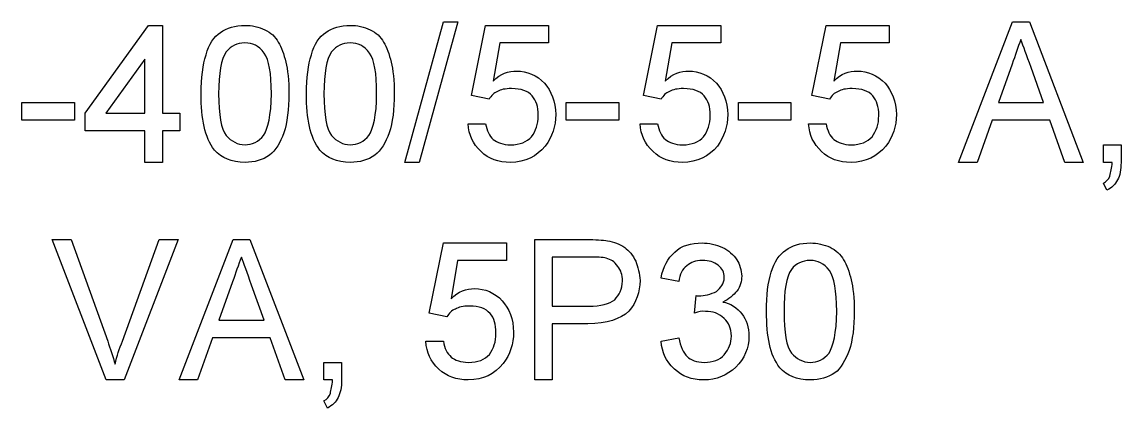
# Model space of a CAD drawing. Header units: millimetres. Extents: x 12 to 286, y 8 to 173.
# Drawn here: x 96.27 to 107.31, y 96.27 to 100.15 of the extents above; entities that cross this region are included whole.
import ezdxf

# ---------------------------------------------------------------- set-up
doc = ezdxf.new("R2010")
doc.units = ezdxf.units.MM
doc.layers.get('0').update_dxf_attribs({"linetype": 'CONTINUOUS'})

msp = doc.modelspace()

# ---------------------------------------------------------------- linework, layer by layer
at = {"color": 0}
for p, q in [((96.9077, 99.2367), (97.5431, 100.119)), ((97.5431, 100.119), (97.6835, 100.119)), ((97.6835, 100.119), (97.6835, 99.2367)), ((100.119, 98.7418), (100.506, 100.153)), ((100.651, 100.153), (100.263, 98.7418)), ((100.506, 100.153), (100.651, 100.153)), ((100.788, 99.4131), (100.93, 100.119)), ((100.93, 100.119), (101.564, 100.119)), ((101.564, 100.119), (101.564, 99.9423)), ((102.518, 99.4131), (102.658, 100.119)), ((102.658, 100.119), (103.294, 100.119)), ((103.294, 100.119), (103.294, 99.9423)), ((104.21, 99.4131), (104.352, 100.119)), ((104.352, 100.119), (104.987, 100.119)), ((104.987, 100.119), (104.987, 99.9423)), ((105.683, 98.7418), (106.225, 100.153)), ((106.225, 100.153), (106.394, 100.153)), ((106.394, 100.153), (106.936, 98.7418)), ((101.074, 99.9423), (101.007, 99.5578)), ((101.564, 99.9423), (101.074, 99.9423)), ((102.802, 99.9423), (102.736, 99.5578)), ((103.294, 99.9423), (102.802, 99.9423)), ((104.495, 99.9423), (104.429, 99.5578)), ((104.987, 99.9423), (104.495, 99.9423)), ((97.5071, 99.7797), (97.1158, 99.2367)), ((97.5071, 99.2367), (97.5071, 99.7797)), ((106.221, 99.7285), (106.083, 99.3429)), ((106.536, 99.3429), (106.411, 99.6957)), ((98.0722, 99.4297), (98.0722, 99.4297)), ((99.1306, 99.4297), (99.1306, 99.4297)), ((100.965, 99.3771), (100.788, 99.4131)), ((102.694, 99.3771), (102.518, 99.4131)), ((104.386, 99.3771), (104.21, 99.4131)), ((96.2724, 99.1665), (96.2724, 99.3429)), ((96.2724, 99.3429), (96.8015, 99.3429)), ((96.8015, 99.3429), (96.8015, 99.1665)), ((101.74, 99.1665), (101.74, 99.3429)), ((101.74, 99.3429), (102.27, 99.3429)), ((102.27, 99.3429), (102.27, 99.1665)), ((103.47, 99.1665), (103.47, 99.3429)), ((103.47, 99.3429), (103.999, 99.3429)), ((103.999, 99.3429), (103.999, 99.1665)), ((106.083, 99.3429), (106.536, 99.3429)), ((96.8015, 99.1665), (96.2724, 99.1665)), ((96.9077, 99.0604), (96.9077, 99.2367)), ((97.1158, 99.2367), (97.5071, 99.2367)), ((97.6835, 99.2367), (97.8599, 99.2367)), ((97.8599, 99.2367), (97.8599, 99.0604)), ((102.27, 99.1665), (101.74, 99.1665)), ((103.999, 99.1665), (103.47, 99.1665)), ((106.021, 99.1665), (105.869, 98.7418)), ((106.6, 99.1665), (106.021, 99.1665)), ((106.751, 98.7418), (106.6, 99.1665)), ((97.5071, 99.0604), (96.9077, 99.0604)), ((97.5071, 98.7418), (97.5071, 99.0604)), ((97.8599, 99.0604), (97.6835, 99.0604)), ((97.6835, 99.0604), (97.6835, 98.7418)), ((100.754, 99.1306), (100.93, 99.1306)), ((102.482, 99.1306), (102.658, 99.1306)), ((104.176, 99.1306), (104.352, 99.1306)), ((107.138, 98.7418), (107.138, 98.9182)), ((107.138, 98.9182), (107.315, 98.9182)), ((107.315, 98.9182), (107.315, 98.7418)), ((97.6835, 98.7418), (97.5071, 98.7418)), ((100.263, 98.7418), (100.119, 98.7418)), ((105.869, 98.7418), (105.683, 98.7418)), ((106.936, 98.7418), (106.751, 98.7418)), ((107.226, 98.7418), (107.138, 98.7418)), ((107.174, 98.461), (107.138, 98.5312)), ((97.1173, 96.5549), (96.5743, 97.966)), ((96.5743, 97.966), (96.7673, 97.966)), ((96.7673, 97.966), (97.1338, 96.9451)), ((97.2813, 96.9451), (97.6492, 97.966)), ((97.8422, 97.966), (97.2993, 96.5549)), ((97.6492, 97.966), (97.8422, 97.966)), ((97.8517, 96.5549), (98.3933, 97.966)), ((98.3933, 97.966), (98.5629, 97.966)), ((98.5629, 97.966), (99.1044, 96.5549)), ((101.424, 96.5549), (101.424, 97.966)), ((101.424, 97.966), (101.947, 97.966)), ((100.365, 97.2263), (100.506, 97.9318)), ((100.506, 97.9318), (101.141, 97.9318)), ((101.141, 97.9318), (101.141, 97.7554)), ((100.649, 97.7554), (100.584, 97.3709)), ((101.141, 97.7554), (100.649, 97.7554)), ((101.965, 97.7896), (101.6, 97.7896)), ((101.6, 97.7896), (101.6, 97.2965)), ((98.389, 97.5402), (98.2514, 97.1543)), ((98.7048, 97.1543), (98.5795, 97.5085)), ((102.871, 97.5431), (102.694, 97.579)), ((103.028, 97.2263), (103.046, 97.4026)), ((101.6, 97.2965), (101.969, 97.2965)), ((100.542, 97.1903), (100.365, 97.2263)), ((103.753, 97.2425), (103.753, 97.2425)), ((98.2514, 97.1543), (98.7048, 97.1543)), ((101.958, 97.1201), (101.6, 97.1201)), ((101.6, 97.1201), (101.6, 96.5549)), ((98.1879, 96.9779), (98.0362, 96.5549)), ((98.7668, 96.9779), (98.1879, 96.9779)), ((98.9182, 96.5549), (98.7668, 96.9779)), ((102.694, 96.9437), (102.871, 96.9779)), ((100.329, 96.9437), (100.506, 96.9437)), ((99.3069, 96.5549), (99.3069, 96.7313)), ((99.3069, 96.7313), (99.4833, 96.7313)), ((99.4833, 96.7313), (99.4833, 96.5549)), ((97.2993, 96.5549), (97.1173, 96.5549)), ((98.0362, 96.5549), (97.8517, 96.5549)), ((99.1044, 96.5549), (98.9182, 96.5549)), ((99.3937, 96.5549), (99.3069, 96.5549)), ((101.6, 96.5549), (101.424, 96.5549)), ((99.3429, 96.2724), (99.3069, 96.3443))]:
    msp.add_line(p, q, dxfattribs=at)
for points in [[(98.122, 99.8238), (98.1495, 99.9314), (98.2031, 100.002), (98.268, 100.048)], [(98.268, 100.048), (98.3273, 100.095), (98.4155, 100.119), (98.5132, 100.119)], [(98.5132, 100.119), (98.5795, 100.119), (98.6525, 100.104), (98.7129, 100.075)], [(98.7129, 100.075), (98.7707, 100.048), (98.8191, 100.004), (98.848, 99.949)], [(99.1803, 99.8238), (99.2078, 99.9314), (99.2614, 100.002), (99.3263, 100.048)], [(99.3263, 100.048), (99.3856, 100.095), (99.4738, 100.119), (99.5715, 100.119)], [(99.5715, 100.119), (99.6378, 100.119), (99.7109, 100.104), (99.7712, 100.075)], [(99.7712, 100.075), (99.8291, 100.048), (99.8774, 100.004), (99.9063, 99.949)], [(98.5118, 99.9423), (98.4321, 99.9423), (98.3739, 99.912), (98.3245, 99.8527)], [(98.7062, 99.8403), (98.6469, 99.9187), (98.5933, 99.9423), (98.5118, 99.9423)], [(98.848, 99.949), (98.8783, 99.9035), (98.903, 99.8266), (98.9238, 99.7493)], [(99.5701, 99.9423), (99.4904, 99.9423), (99.4322, 99.912), (99.3828, 99.8527)], [(99.7645, 99.8403), (99.7052, 99.9187), (99.6516, 99.9423), (99.5701, 99.9423)], [(99.9063, 99.949), (99.9367, 99.9035), (99.9614, 99.8266), (99.9822, 99.7493)], [(106.31, 99.9765), (106.276, 99.8996), (106.252, 99.8167), (106.221, 99.7285)], [(106.411, 99.6957), (106.364, 99.8238), (106.335, 99.9063), (106.31, 99.9765)], [(98.3245, 99.8527), (98.2719, 99.7825), (98.2486, 99.635), (98.2486, 99.4311)], [(98.7778, 99.4311), (98.7778, 99.6417), (98.7545, 99.7726), (98.7062, 99.8403)], [(99.3828, 99.8527), (99.3302, 99.7825), (99.3069, 99.635), (99.3069, 99.4311)], [(99.8361, 99.4311), (99.8361, 99.6417), (99.8128, 99.7726), (99.7645, 99.8403)], [(98.0722, 99.4297), (98.0722, 99.5948), (98.0888, 99.7204), (98.122, 99.8238)], [(98.9238, 99.7493), (98.9418, 99.6763), (98.9542, 99.5634), (98.9542, 99.4297)], [(99.1306, 99.4297), (99.1306, 99.5948), (99.1471, 99.7204), (99.1803, 99.8238)], [(99.9822, 99.7493), (100, 99.6763), (100.013, 99.5634), (100.013, 99.4297)], [(101.007, 99.5578), (101.08, 99.6364), (101.162, 99.6597), (101.244, 99.6597)], [(101.244, 99.6597), (101.344, 99.6597), (101.447, 99.6184), (101.523, 99.537)], [(102.736, 99.5578), (102.809, 99.6364), (102.89, 99.6597), (102.973, 99.6597)], [(102.973, 99.6597), (103.072, 99.6597), (103.175, 99.6184), (103.251, 99.537)], [(104.429, 99.5578), (104.502, 99.6364), (104.583, 99.6597), (104.666, 99.6597)], [(104.666, 99.6597), (104.765, 99.6597), (104.869, 99.6184), (104.944, 99.537)], [(101.523, 99.537), (101.588, 99.4615), (101.636, 99.351), (101.636, 99.223)], [(103.251, 99.537), (103.317, 99.4615), (103.364, 99.351), (103.364, 99.223)], [(104.944, 99.537), (105.009, 99.4615), (105.058, 99.351), (105.058, 99.223)], [(98.2059, 98.8646), (98.1082, 98.9954), (98.0722, 99.1775), (98.0722, 99.4297)], [(98.2486, 99.4311), (98.2486, 99.2202), (98.2733, 99.0741), (98.3245, 99.012)], [(98.7005, 99.012), (98.7418, 99.0783), (98.7778, 99.2131), (98.7778, 99.4311)], [(98.9542, 99.4297), (98.9542, 99.278), (98.9376, 99.1415), (98.9044, 99.0381)], [(99.2643, 98.8646), (99.1665, 98.9954), (99.1306, 99.1775), (99.1306, 99.4297)], [(99.3069, 99.4311), (99.3069, 99.2202), (99.3316, 99.0741), (99.3828, 99.012)], [(99.7589, 99.012), (99.8001, 99.0783), (99.8361, 99.2131), (99.8361, 99.4311)], [(100.013, 99.4297), (100.013, 99.278), (99.9959, 99.1415), (99.9628, 99.0381)], [(101.05, 99.453), (101.012, 99.4435), (100.988, 99.4089), (100.965, 99.3771)], [(101.192, 99.4833), (101.126, 99.4833), (101.083, 99.4738), (101.05, 99.453)], [(101.399, 99.4103), (101.355, 99.46), (101.29, 99.4833), (101.192, 99.4833)], [(101.46, 99.2117), (101.46, 99.3041), (101.439, 99.362), (101.399, 99.4103)], [(102.778, 99.453), (102.739, 99.4435), (102.716, 99.4089), (102.694, 99.3771)], [(102.92, 99.4833), (102.854, 99.4833), (102.813, 99.4738), (102.778, 99.453)], [(103.127, 99.4103), (103.083, 99.46), (103.018, 99.4833), (102.92, 99.4833)], [(103.188, 99.2117), (103.188, 99.3041), (103.167, 99.362), (103.127, 99.4103)], [(104.472, 99.453), (104.433, 99.4435), (104.41, 99.4089), (104.386, 99.3771)], [(104.614, 99.4833), (104.547, 99.4833), (104.505, 99.4738), (104.472, 99.453)], [(104.821, 99.4103), (104.776, 99.46), (104.712, 99.4833), (104.614, 99.4833)], [(104.881, 99.2117), (104.881, 99.3041), (104.86, 99.362), (104.821, 99.4103)], [(101.392, 98.9997), (101.435, 99.0618), (101.46, 99.1235), (101.46, 99.2117)], [(101.636, 99.223), (101.636, 99.1059), (101.6, 98.9954), (101.53, 98.9058)], [(103.12, 98.9997), (103.164, 99.0618), (103.188, 99.1235), (103.188, 99.2117)], [(103.364, 99.223), (103.364, 99.1059), (103.328, 98.9954), (103.259, 98.9058)], [(104.813, 98.9997), (104.858, 99.0618), (104.881, 99.1235), (104.881, 99.2117)], [(105.058, 99.223), (105.058, 99.1059), (105.022, 98.9954), (104.953, 98.9058)], [(100.885, 98.8494), (100.799, 98.9309), (100.765, 99.0134), (100.754, 99.1306)], [(100.93, 99.1306), (100.943, 99.0604), (100.969, 99.0078), (101.007, 98.9722)], [(102.613, 98.8494), (102.529, 98.9309), (102.493, 99.0134), (102.482, 99.1306)], [(102.658, 99.1306), (102.671, 99.0604), (102.697, 99.0078), (102.737, 98.9722)], [(104.307, 98.8494), (104.221, 98.9309), (104.187, 99.0134), (104.176, 99.1306)], [(104.352, 99.1306), (104.364, 99.0604), (104.39, 99.0078), (104.43, 98.9722)], [(98.3245, 99.012), (98.3739, 98.9542), (98.4388, 98.9182), (98.5132, 98.9182)], [(98.5132, 98.9182), (98.582, 98.9182), (98.6511, 98.9499), (98.7005, 99.012)], [(98.9044, 99.0381), (98.866, 98.9418), (98.8247, 98.8603), (98.7584, 98.8138)], [(99.3828, 99.012), (99.4322, 98.9542), (99.4971, 98.9182), (99.5715, 98.9182)], [(99.5715, 98.9182), (99.6403, 98.9182), (99.7095, 98.9499), (99.7589, 99.012)], [(99.9628, 99.0381), (99.9243, 98.9418), (99.883, 98.8603), (99.8167, 98.8138)], [(101.007, 98.9722), (101.045, 98.9418), (101.105, 98.9182), (101.181, 98.9182)], [(101.181, 98.9182), (101.275, 98.9182), (101.346, 98.946), (101.392, 98.9997)], [(102.737, 98.9722), (102.774, 98.9418), (102.833, 98.9182), (102.911, 98.9182)], [(102.911, 98.9182), (103.004, 98.9182), (103.076, 98.946), (103.12, 98.9997)], [(104.43, 98.9722), (104.468, 98.9418), (104.527, 98.9182), (104.604, 98.9182)], [(104.604, 98.9182), (104.696, 98.9182), (104.768, 98.946), (104.813, 98.9997)], [(98.5132, 98.7418), (98.3767, 98.7418), (98.2804, 98.7834), (98.2059, 98.8646)], [(99.5715, 98.7418), (99.435, 98.7418), (99.3387, 98.7834), (99.2643, 98.8646)], [(101.181, 98.7418), (101.058, 98.7418), (100.961, 98.7778), (100.885, 98.8494)], [(101.53, 98.9058), (101.444, 98.8011), (101.328, 98.7418), (101.181, 98.7418)], [(102.909, 98.7418), (102.786, 98.7418), (102.69, 98.7778), (102.613, 98.8494)], [(103.259, 98.9058), (103.174, 98.8011), (103.057, 98.7418), (102.909, 98.7418)], [(104.603, 98.7418), (104.48, 98.7418), (104.382, 98.7778), (104.307, 98.8494)], [(104.953, 98.9058), (104.866, 98.8011), (104.75, 98.7418), (104.603, 98.7418)], [(98.7584, 98.8138), (98.6882, 98.7654), (98.6123, 98.7418), (98.5132, 98.7418)], [(99.8167, 98.8138), (99.7465, 98.7654), (99.6707, 98.7418), (99.5715, 98.7418)], [(107.203, 98.6042), (107.207, 98.6469), (107.225, 98.6825), (107.226, 98.7418)], [(107.315, 98.7418), (107.315, 98.6688), (107.304, 98.6095), (107.28, 98.5654)], [(107.138, 98.5312), (107.167, 98.5478), (107.189, 98.5711), (107.203, 98.6042)], [(107.28, 98.5654), (107.258, 98.5202), (107.223, 98.4857), (107.174, 98.461)], [(101.947, 97.966), (102.029, 97.966), (102.108, 97.9622), (102.157, 97.9523)], [(102.157, 97.9523), (102.216, 97.9456), (102.282, 97.9191), (102.329, 97.8863)], [(102.329, 97.8863), (102.368, 97.856), (102.412, 97.8076), (102.439, 97.7484)], [(102.694, 97.579), (102.713, 97.6905), (102.76, 97.7773), (102.833, 97.8394)], [(102.833, 97.8394), (102.895, 97.9068), (102.997, 97.9318), (103.105, 97.9318)], [(103.105, 97.9318), (103.171, 97.9318), (103.248, 97.9166), (103.312, 97.8863)], [(103.312, 97.8863), (103.368, 97.8588), (103.422, 97.8147), (103.455, 97.7621)], [(103.801, 97.6369), (103.83, 97.7427), (103.884, 97.8147), (103.948, 97.8599)], [(103.948, 97.8599), (104.006, 97.9068), (104.094, 97.9318), (104.194, 97.9318)], [(104.194, 97.9318), (104.26, 97.9318), (104.331, 97.9166), (104.392, 97.8877)], [(104.392, 97.8877), (104.451, 97.8613), (104.498, 97.8158), (104.528, 97.7607)], [(98.4772, 97.7896), (98.4444, 97.7124), (98.4208, 97.6284), (98.389, 97.5402)], [(98.5795, 97.5085), (98.5326, 97.6369), (98.5037, 97.7194), (98.4772, 97.7896)], [(102.142, 97.7773), (102.106, 97.7896), (102.051, 97.7896), (101.965, 97.7896)], [(102.26, 97.6962), (102.222, 97.7456), (102.191, 97.765), (102.142, 97.7773)], [(102.439, 97.7484), (102.459, 97.6919), (102.482, 97.6242), (102.482, 97.554)], [(103.11, 97.7554), (103.037, 97.7554), (102.995, 97.7374), (102.952, 97.7015)], [(103.268, 97.7071), (103.223, 97.7427), (103.175, 97.7554), (103.11, 97.7554)], [(103.455, 97.7621), (103.481, 97.7209), (103.504, 97.6559), (103.504, 97.5981)], [(104.191, 97.7554), (104.111, 97.7554), (104.054, 97.7251), (104.003, 97.6658)], [(104.385, 97.6535), (104.326, 97.7304), (104.273, 97.7554), (104.191, 97.7554)], [(104.528, 97.7607), (104.559, 97.7166), (104.583, 97.6394), (104.604, 97.561)], [(102.306, 97.5487), (102.306, 97.6161), (102.29, 97.6545), (102.26, 97.6962)], [(102.952, 97.7015), (102.905, 97.6725), (102.882, 97.6133), (102.871, 97.5431)], [(103.328, 97.5829), (103.328, 97.6422), (103.309, 97.6739), (103.268, 97.7071)], [(103.753, 97.2425), (103.753, 97.4079), (103.768, 97.5335), (103.801, 97.6369)], [(104.003, 97.6658), (103.951, 97.5953), (103.929, 97.4478), (103.929, 97.2425)], [(104.458, 97.2425), (104.458, 97.4549), (104.433, 97.5857), (104.385, 97.6535)], [(102.228, 97.361), (102.27, 97.4079), (102.306, 97.4672), (102.306, 97.5487)], [(102.482, 97.554), (102.482, 97.4411), (102.445, 97.3296), (102.369, 97.2453)], [(103.25, 97.4453), (103.294, 97.4838), (103.328, 97.5212), (103.328, 97.5829)], [(103.504, 97.5981), (103.504, 97.5473), (103.489, 97.4919), (103.456, 97.4467)], [(104.604, 97.561), (104.622, 97.488), (104.635, 97.3762), (104.635, 97.2425)], [(100.584, 97.3709), (100.657, 97.4492), (100.739, 97.4729), (100.821, 97.4729)], [(100.821, 97.4729), (100.921, 97.4729), (101.024, 97.4316), (101.098, 97.3501)], [(103.046, 97.4026), (103.044, 97.4012), (103.065, 97.3998), (103.07, 97.3998)], [(103.07, 97.3998), (103.128, 97.4012), (103.196, 97.415), (103.25, 97.4453)], [(103.456, 97.4467), (103.418, 97.4094), (103.376, 97.3638), (103.314, 97.3377)], [(100.769, 97.2965), (100.703, 97.2965), (100.66, 97.2866), (100.627, 97.2661)], [(100.975, 97.2234), (100.931, 97.2728), (100.867, 97.2965), (100.769, 97.2965)], [(101.098, 97.3501), (101.165, 97.2742), (101.211, 97.1642), (101.211, 97.0361)], [(101.969, 97.2965), (102.085, 97.2965), (102.177, 97.3183), (102.228, 97.361)], [(103.314, 97.3377), (103.389, 97.3282), (103.46, 97.2785), (103.506, 97.2178)], [(100.627, 97.2661), (100.589, 97.2566), (100.564, 97.222), (100.542, 97.1903)], [(101.035, 97.0248), (101.035, 97.1158), (101.016, 97.1751), (100.975, 97.2234)], [(102.369, 97.2453), (102.284, 97.167), (102.155, 97.1201), (101.958, 97.1201)], [(103.141, 97.2439), (103.102, 97.2495), (103.073, 97.2386), (103.028, 97.2263)], [(103.327, 97.1737), (103.268, 97.2263), (103.216, 97.2439), (103.141, 97.2439)], [(103.506, 97.2178), (103.551, 97.1599), (103.576, 97.0827), (103.576, 96.9931)], [(103.886, 96.6777), (103.787, 96.8072), (103.753, 96.9906), (103.753, 97.2425)], [(103.929, 97.2425), (103.929, 97.0319), (103.954, 96.8872), (104.005, 96.8252)], [(104.381, 96.8252), (104.422, 96.8911), (104.458, 97.0262), (104.458, 97.2425)], [(104.635, 97.2425), (104.635, 97.0911), (104.618, 96.9532), (104.585, 96.8513)], [(103.4, 96.9959), (103.4, 97.0746), (103.375, 97.1268), (103.327, 97.1737)], [(100.969, 96.8114), (101.012, 96.8735), (101.035, 96.9366), (101.035, 97.0248)], [(101.211, 97.0361), (101.211, 96.9176), (101.177, 96.8072), (101.107, 96.719)], [(102.871, 96.9779), (102.888, 96.8911), (102.917, 96.828), (102.956, 96.7892)], [(103.329, 96.8072), (103.375, 96.8692), (103.4, 96.9215), (103.4, 96.9959)], [(103.576, 96.9931), (103.576, 96.8774), (103.532, 96.7673), (103.446, 96.6833)], [(97.1338, 96.9451), (97.1585, 96.8735), (97.1875, 96.7853), (97.2083, 96.7133)], [(97.2083, 96.7133), (97.2234, 96.7962), (97.2538, 96.8678), (97.2813, 96.9451)], [(100.462, 96.6625), (100.376, 96.7437), (100.341, 96.8266), (100.329, 96.9437)], [(100.506, 96.9437), (100.518, 96.8735), (100.544, 96.8195), (100.584, 96.7853)], [(102.827, 96.6639), (102.739, 96.7465), (102.705, 96.8294), (102.694, 96.9437)], [(104.585, 96.8513), (104.545, 96.7549), (104.503, 96.672), (104.439, 96.6251)], [(100.584, 96.7853), (100.622, 96.7549), (100.682, 96.7313), (100.758, 96.7313)], [(100.758, 96.7313), (100.852, 96.7313), (100.923, 96.7574), (100.969, 96.8114)], [(102.956, 96.7892), (102.989, 96.7549), (103.052, 96.7313), (103.128, 96.7313)], [(103.128, 96.7313), (103.212, 96.7313), (103.283, 96.7574), (103.329, 96.8072)], [(104.005, 96.8252), (104.053, 96.7673), (104.118, 96.7313), (104.194, 96.7313)], [(104.194, 96.7313), (104.262, 96.7313), (104.33, 96.7631), (104.381, 96.8252)], [(100.757, 96.5549), (100.636, 96.5549), (100.537, 96.5909), (100.462, 96.6625)], [(101.107, 96.719), (101.021, 96.6142), (100.905, 96.5549), (100.757, 96.5549)], [(103.122, 96.5549), (103.002, 96.5549), (102.905, 96.5909), (102.827, 96.6639)], [(103.446, 96.6833), (103.357, 96.6018), (103.252, 96.5549), (103.122, 96.5549)], [(104.194, 96.5549), (104.057, 96.5549), (103.96, 96.5962), (103.886, 96.6777)], [(104.439, 96.6251), (104.369, 96.5786), (104.291, 96.5549), (104.194, 96.5549)], [(99.3719, 96.4173), (99.3757, 96.46), (99.3923, 96.4943), (99.3937, 96.5549)], [(99.4833, 96.5549), (99.4833, 96.4819), (99.4724, 96.4226), (99.4488, 96.3771)], [(99.3069, 96.3443), (99.3359, 96.3605), (99.3581, 96.3842), (99.3719, 96.4173)], [(99.4488, 96.3771), (99.4269, 96.333), (99.3909, 96.2974), (99.3429, 96.2724)]]:
    msp.add_open_spline(points, degree=3, dxfattribs=at)

doc.saveas('drawing.dxf')
